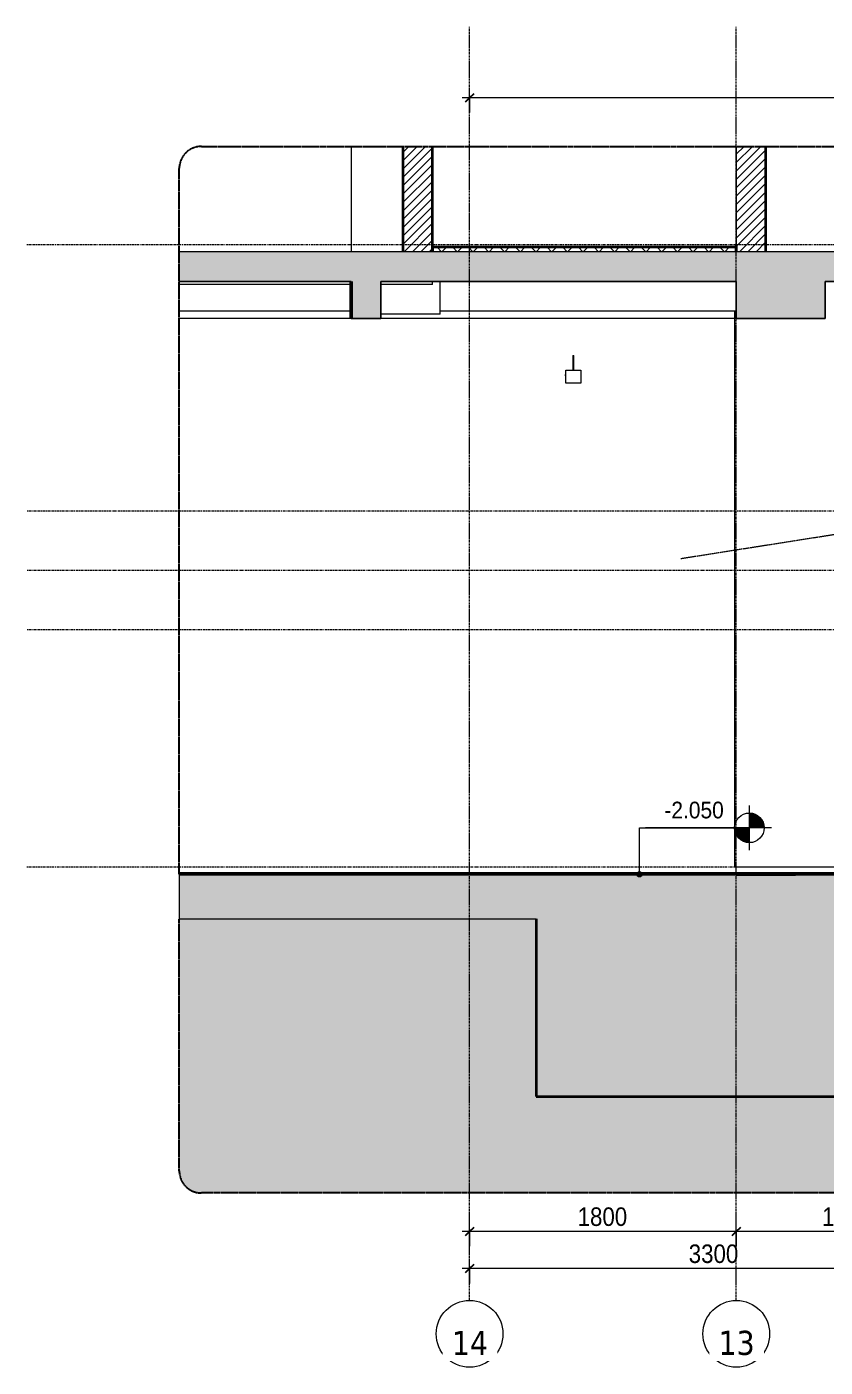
# Model space of a CAD drawing. Header units: millimetres. Extents: x 94264 to 187823, y -5375 to 75426.
# Drawn here: x 151787 to 157176, y -5375 to 3668 of the extents above; entities that cross this region are included whole.
import ezdxf

# ---------------------------------------------------------------- set-up
doc = ezdxf.new("R2010")
doc.units = ezdxf.units.MM
for name, pattern in [('Centre', [31.75, 6.35, -4.7625, 15.875, -4.7625]), ('Demolished', [7.14375, 4.7625, -2.38125]), ('Grid Line', [22.225, 12.7, -3.175, 3.175, -3.175]), ('Hidden', [7.14375, 4.7625, -2.38125])]:
    doc.linetypes.add(name, pattern=pattern)
for name, color, linetype, lineweight in [('0-4', 130, 'Continuous', 5), ('A-ANNO-DIMS', 211, 'Continuous', 9), ('A-ANNO-DIMS-50', 211, 'Continuous', 9), ('A-DETL-DEMO', 6, 'Demolished', 18), ('A-DETL-GENF', 92, 'Continuous', 18), ('A-DETL-GENF-1', 9, 'Continuous', 18), ('A-DETL-GENF-3', 92, 'Hidden', 25), ('A-DETL-MEDM', 33, 'Continuous', 35), ('A-DETL-THIN', 151, 'Continuous', 18), ('A-FLOR-4', 254, 'Continuous', 18), ('A-FLOR-FNSH-1', 170, 'Continuous', 35), ('A-FLOR-FNSH-2', 250, 'Continuous', 35), ('A-FLOR-FNSH-3', 41, 'Continuous', 35), ('A-FLOR-LEVL-2', 51, 'Centre', 9), ('A-FLOR-PATT-3', 8, 'Continuous', 18), ('A-WALL', 113, 'Continuous', 18), ('A-WALL-2', 250, 'Continuous', 35), ('A-WALL-PATT-1', 111, 'Continuous', 18), ('E-LITE-EQPM', 33, 'Continuous', 18), ('G-ANNO-DIMS', 111, 'Continuous', 9), ('S-BEAM-1', 71, 'Continuous', 5), ('S-BEAM-2', 10, 'Continuous', 18), ('S-BEAM-3', 130, 'Continuous', 50), ('S-BEAM-4', 254, 'Continuous', 18), ('S-BEAM-5', 7, 'Continuous', 50), ('S-COLS-6', 254, 'Continuous', 18), ('S-GRID-1', 1, 'Grid Line', 9), ('S-GRID-IDEN', 1, 'Continuous', 9)]:
    doc.layers.add(name, color=color, linetype=linetype, lineweight=lineweight)
doc.styles.add('Arial_4', font='arial.ttf', dxfattribs={"width": 0.9, "height": 112.5})
doc.styles.add('Tahoma_B_2', font='tahomabd.ttf', dxfattribs={"height": 162.5})
doc.styles.add('UTM Avo_1', font='', dxfattribs={"width": 0.9, "height": 125})
doc.styles.get('UTM Avo_1').set_extended_font_data('UTM Avo')
doc.dimstyles.new('1_Dim_chi_tiet_2_5_1', dxfattribs={"dimscale": 304.8, "dimtxt": 124.912619, "dimasz": 0.19685, "dimexe": 0.164042, "dimexo": 0.0625, "dimgap": 0.016404, "dimtad": 1, "dimdec": 0, "dimrnd": 5, "dimzin": 0, "dimdsep": 46, "dimtxsty": 'UTM Avo_1', "dimblk1": 'OBLIQUE', "dimblk2": 'OBLIQUE', "dimsah": 1, "dimcen": 0.09, "dimdle": 0.164042, "dimazin": 0, "dimtfac": 1, "dimtdec": 4, "dimtix": 1, "dimtmove": 0, "dimatfit": 3, "dimfxl": 0.328084, "dimfxlon": 1, "dimtvp": 1, "dimtolj": 1, "dimtzin": 0, "dimarcsym": 2})
pattern_1 = [(45, (166042.077, 15725), (-28.28427, 28.28427), [])]
pattern_2 = [(50, (166042.08, 15725), (364.368, -31.8783), [38.1, -419.1]), (355, (166042.08, 15725), (-70.486, 382.1133), [30.48, -335.28]), (100.451, (166072.44, 15722.34), (293.885, 350.2334), [32.38, -356.18]), (46.184, (166042.08, 15826.6), (542.1585, -84.086), [57.15, -628.65]), (96.636, (166087.26, 15819.6), (474.805, 494.855), [48.57, -534.27]), (351.184, (166042.1, 15826.6), (474.81, 494.85), [45.72, -502.92]), (21, (166092.88, 15801.2), (303.2285, -204.5305), [38.1, -419.1]), (326, (166092.88, 15801.2), (123.604, 368.376), [30.48, -335.28]), (71.451, (166118.15, 15784.16), (426.834, 163.843), [32.38, -356.18]), (37.5, (166042.08, 15725), (6.17665, 169.11015), [3.353, -327.863, 3.353, -337.007, -336.55]), (37.5, (166042.08, 15725), (6.17665, 169.11015), [-671.576, 3.353, -333.197]), (7.5, (166042.08, 15725), (133.6389, 200.3615), [3.353, -190.703, 3.353, -320.243, -128.27]), (7.5, (166042.08, 15725), (133.6389, 200.3615), [-517.652, 3.353, -124.917]), (327.5, (165928.79, 15725), (271.1818, -11.4584), [3.353, -123.647, 3.353, -392.887, -525.78]), (327.5, (165928.79, 15725), (271.1818, -11.4584), [-523.24, 3.353, -522.427]), (317.5, (165878, 15725), (296.2585, 50.8528), [3.353, -161.747, 3.353, -259.791, -373.38]), (317.5, (165878, 15725), (296.2585, 50.8528), [-428.244, 3.353, -370.027]), (45, (166042.08, 15725), (-125.7236, 125.7236), []), (45, (166042.08, 15915.5), (-125.7236, 125.7236), [])]

# ---------------------------------------------------------------- blocks, each defined once
blk = doc.blocks.new('NCV_TKTC_KET CAU_rvt-3-TKCS_RAMP DỐC 2 - MẶT CẮT DỌC')
at = {"layer": 'S-BEAM-1'}
blk.add_hatch(color=256, dxfattribs=at).paths.add_polyline_path([(-119052.6, 1700), (-119052.5, 1700), (-119052.6, 1700)])
at = {"layer": 'A-FLOR-4'}
for p, q in [((-119052.6, 1930), (-120212.6, 1930)), ((-118502.6, 1930), (-118852.5, 1930)), ((-118502.6, 1930), (-118502.6, 1950)), ((-116452.6, 1930), (-116452.6, 1950))]:
    blk.add_line(p, q, dxfattribs=at)
at = {"layer": 'A-FLOR-FNSH-1'}
blk.add_line((-116052.6, -2050), (-120212.6, -2050), dxfattribs=at)
at = {"layer": 'S-BEAM-2'}
blk.add_line((-116462.6, 1700), (-118852.5, 1700), dxfattribs=at)
at = {"layer": 'S-BEAM-3'}
blk.add_line((-116052.6, -2050), (-116452.6, -2050), dxfattribs=at)
at = {"layer": 'S-BEAM-4'}
for p, q in [((-118852.1, 1730), (-118852.1, 1930)), ((-118452.4, 1730), (-118452.4, 1950)), ((-119052.6, 1750), (-120212.6, 1750)), ((-118452.4, 1730), (-118852.1, 1730)), ((-116452.5, 1750), (-118452.4, 1750)), ((-119052.6, 1700), (-120212.6, 1700))]:
    blk.add_line(p, q, dxfattribs=at)
at = {"layer": 'S-BEAM-5'}
blk.add_line((-119052.6, 1950), (-119052.6, 1700), dxfattribs=at)
at = {"layer": 'S-COLS-6'}
blk.add_line((-116452.6, -2045), (-116452.6, -2000), dxfattribs=at)
blk = doc.blocks.new('EAE_STL_PENDANT_TK_15W_120cm - LIC_01-ĐÈN LED BATTEN 1_2_ P_2x20W_ ÁNH SÁNG TRẮNG 6000K_ LẮP ĐẶT NỔI_TREO TY-1359257-TKCS_RAMP DỐC 2 - MẶT CẮT DỌC')
at = {"layer": 'E-LITE-EQPM'}
for p, q in [((-117555.1, 1450), (-117555.1, 1350)), ((-117555.1, 1450), (-117552.6, 1450)), ((-117552.6, 1450), (-117550.1, 1450)), ((-117550.1, 1350), (-117550.1, 1450)), ((-117604.6, 1321.7), (-117604.6, 1322)), ((-117604.6, 1322), (-117602.6, 1322)), ((-117604.6, 1321.9), (-117602.6, 1321.9)), ((-117604.6, 1311.8), (-117604.6, 1321.7)), ((-117604.6, 1321.7), (-117602.6, 1321.7)), ((-117602.6, 1311.8), (-117604.6, 1311.8)), ((-117604.6, 1311.7), (-117602.6, 1311.7)), ((-117602.6, 1350), (-117502.6, 1350)), ((-117602.6, 1348), (-117602.6, 1350)), ((-117602.6, 1264), (-117602.6, 1348)), ((-117502.6, 1350), (-117502.6, 1348)), ((-117502.6, 1348), (-117502.6, 1264)), ((-117502.6, 1264), (-117602.6, 1264))]:
    blk.add_line(p, q, dxfattribs=at)
blk = doc.blocks.new('BORDER VIEW - BORDER VIEW-2145989-TKCS_RAMP DỐC 2 - MẶT CẮT DỌC')
at = {"layer": 'A-DETL-GENF-3'}
for p, q in [((-120062.6, 2860.7), (-93391.3, 2860.7)), ((-120212.6, -2050), (-120212.6, 2710.7)), ((-120212.6, -4050), (-120212.6, -2350)), ((-93391.3, -4200), (-120062.6, -4200))]:
    blk.add_line(p, q, dxfattribs=at)
for centre, start, end in [((-120062.6, 2710.7), 90, 180), ((-120062.6, -4050), 180, 270)]:
    blk.add_arc(centre, 150, start, end, dxfattribs=at)
blk = doc.blocks.new('Grid - M_Grid Head - Circle-353313-TKCS_RAMP DỐC 2 - MẶT CẮT DỌC')
at = {"layer": 'S-GRID-IDEN'}
blk.add_circle((-99952.6, -5150.2), 225, dxfattribs=at)
blk = doc.blocks.new('DIMBLOCK30-TKCS_RAMP DỐC 2 - MẶT CẮT DỌC')
at = {"layer": 'A-ANNO-DIMS-50'}
for p, q in [((156575.6, -4559.6), (156575.6, -4409.6)), ((158075.6, -4559.6), (158075.6, -4409.6)), ((158075.6, -4459.6), (156575.6, -4459.6)), ((156575.6, -4459.6), (156575.6, -4559.6)), ((158075.6, -4459.6), (158075.6, -4559.6))]:
    blk.add_line(p, q, dxfattribs=at)
at = {"layer": 'A-ANNO-DIMS-50', "lineweight": 25}
for p, q in [((156575.6, -4459.6), (156605.6, -4429.6)), ((158075.6, -4459.6), (158105.6, -4429.6)), ((156575.6, -4459.6), (156545.6, -4489.6)), ((158075.6, -4459.6), (158045.6, -4489.6))]:
    blk.add_line(p, q, dxfattribs=at)
at = {"layer": 'A-ANNO-DIMS-50', "color": 0, "insert": (157154.4, -4297.2), "char_height": 125, "width": 410.824, "attachment_point": 1, "line_spacing_factor": 1.110334, "style": 'UTM Avo_1'}
blk.add_mtext('1500', dxfattribs=at)
blk = doc.blocks.new('_Oblique')
at = {"color": 0, "linetype": 'ByBlock', "lineweight": -2}
blk.add_line((-0.5, -0.5), (0.5, 0.5), dxfattribs=at)
blk = doc.blocks.new('DIMBLOCK31-TKCS_RAMP DỐC 2 - MẶT CẮT DỌC')
at = {"layer": 'A-ANNO-DIMS-50'}
for p, q in [((154775.6, -4559.6), (154775.6, -4409.6)), ((156575.6, -4559.6), (156575.6, -4409.6)), ((156575.6, -4459.6), (154725.6, -4459.6)), ((154775.6, -4459.6), (154775.6, -4559.6)), ((156575.6, -4459.6), (156575.6, -4559.6))]:
    blk.add_line(p, q, dxfattribs=at)
at = {"layer": 'A-ANNO-DIMS-50', "lineweight": 25}
for p, q in [((154775.6, -4459.6), (154805.6, -4429.6)), ((156575.6, -4459.6), (156605.6, -4429.6)), ((154775.6, -4459.6), (154745.6, -4489.6)), ((156575.6, -4459.6), (156545.6, -4489.6))]:
    blk.add_line(p, q, dxfattribs=at)
at = {"layer": 'A-ANNO-DIMS-50', "color": 0, "insert": (155504.4, -4297.2), "char_height": 125, "width": 410.824, "attachment_point": 1, "line_spacing_factor": 1.110334, "style": 'UTM Avo_1'}
blk.add_mtext('1800', dxfattribs=at)
blk = doc.blocks.new('DIMBLOCK33-TKCS_RAMP DỐC 2 - MẶT CẮT DỌC')
at = {"layer": 'A-ANNO-DIMS-50'}
for p, q in [((154775.6, -4809.6), (154775.6, -4659.6)), ((158075.6, -4809.6), (158075.6, -4659.6)), ((158075.6, -4709.6), (154725.6, -4709.6)), ((154775.6, -4709.6), (154775.6, -4809.6)), ((158075.6, -4709.6), (158075.6, -4809.6))]:
    blk.add_line(p, q, dxfattribs=at)
at = {"layer": 'A-ANNO-DIMS-50', "lineweight": 25}
for p, q in [((154775.6, -4709.6), (154805.6, -4679.6)), ((158075.6, -4709.6), (158105.6, -4679.6)), ((154775.6, -4709.6), (154745.6, -4739.6)), ((158075.6, -4709.6), (158045.6, -4739.6))]:
    blk.add_line(p, q, dxfattribs=at)
at = {"layer": 'A-ANNO-DIMS-50', "color": 0, "insert": (156254.4, -4547.2), "char_height": 125, "width": 410.824, "attachment_point": 1, "line_spacing_factor": 1.110334, "style": 'UTM Avo_1'}
blk.add_mtext('3300', dxfattribs=at)
blk = doc.blocks.new('DIMBLOCK34-TKCS_RAMP DỐC 2 - MẶT CẮT DỌC')
at = {"layer": 'A-ANNO-DIMS-50'}
for p, q in [((173125.6, 3188.5), (154725.6, 3188.5)), ((154775.6, 3088.5), (154775.6, 3238.5)), ((154775.6, 3188.5), (154775.6, 3088.5)), ((173075.6, 3088.5), (173075.6, 3238.5)), ((173075.6, 3188.5), (173075.6, 3088.5))]:
    blk.add_line(p, q, dxfattribs=at)
at = {"layer": 'A-ANNO-DIMS-50', "lineweight": 25}
for p, q in [((154775.6, 3188.5), (154745.6, 3158.5)), ((154775.6, 3188.5), (154805.6, 3218.5)), ((173075.6, 3188.5), (173045.6, 3158.5)), ((173075.6, 3188.5), (173105.6, 3218.5))]:
    blk.add_line(p, q, dxfattribs=at)
at = {"layer": 'A-ANNO-DIMS-50', "color": 0, "insert": (163711.6, 3350.9), "char_height": 125, "width": 513.53, "attachment_point": 1, "line_spacing_factor": 1.110334, "style": 'UTM Avo_1'}
blk.add_mtext('18300', dxfattribs=at)
blk = doc.blocks.new('Spot Elevations - M_Spot Elevation - Target Filled-350595-TKCS_RAMP DỐC 2 - MẶT CẮT DỌC')
at = {"layer": 'G-ANNO-DIMS'}
h = blk.add_hatch(color=256, dxfattribs=at)
edge = h.paths.add_edge_path()
edge.add_line((-116364.5, -1736.5), (-116264.5, -1736.5))
edge.add_arc((-116364.5, -1736.5), 100, 0, 90)
edge.add_line((-116364.5, -1636.5), (-116364.5, -1736.5))
h = blk.add_hatch(color=256, dxfattribs=at)
edge = h.paths.add_edge_path()
edge.add_line((-116364.5, -1736.5), (-116464.5, -1736.5))
edge.add_arc((-116364.5, -1736.5), 100, 180, 270)
edge.add_line((-116364.5, -1836.5), (-116364.5, -1736.5))
for p, q in [((-116364.5, -1886.5), (-116364.5, -1586.5)), ((-116214.5, -1736.5), (-117064.5, -1736.5))]:
    blk.add_line(p, q, dxfattribs=at)
blk.add_circle((-116364.5, -1736.5), 100, dxfattribs=at)

msp = doc.modelspace()

# ---------------------------------------------------------------- hatches: boundary and pattern name
at = {"layer": 'A-DETL-GENF-1'}
h = msp.add_hatch(dxfattribs=at)
h.set_pattern_fill('FP_17', color=256, style=0, pattern_type=2)
h.set_pattern_definition(pattern_2)
h.paths.add_polyline_path([(165575.7, 1550), (165575.7, 2150), (152815.6, 2150), (152815.6, 1950), (153975.7, 1950), (153975.7, 1700), (154175.7, 1700), (154175.7, 1950), (156575.7, 1950), (156575.7, 1700), (157175.6, 1700), (157175.6, 1950), (161076, 1950), (161076, 1750), (161276, 1750), (161276, 1950), (165275.7, 1950), (165275.7, 1550)])
h = msp.add_hatch(dxfattribs=at)
h.set_pattern_fill('FP_24', color=256, style=0, pattern_type=2)
h.set_pattern_definition([(0, (166042.08, 15725), (241.935, 241.935), [241.935, -241.935]), (0, (166042.08, 15815.73), (241.935, 241.935), [241.935, -241.935]), (0, (166042.08, 15906.45), (241.935, 241.935), [241.935, -241.935]), (90, (166072.32, 15936.7), (-241.935, 241.935), [241.935, -241.935]), (90, (166163.05, 15936.7), (-241.935, 241.935), [241.935, -241.935]), (90, (166253.77, 15936.7), (-241.935, 241.935), [241.935, -241.935])])
h.paths.add_polyline_path([(155158.5, -4200), (179636.8, -4200), (179675.7, -4194.9), (179711.8, -4179.9), (179742.9, -4156.1), (179766.7, -4125), (179781.7, -4088.8), (179786.8, -4050), (179786.8, 450), (175825.6, 450), (175825.6, -2.3), (175125.6, -2.3), (175125.6, 325.8), (160392.7, -1838.7), (159925.6, -1912), (159925.6, -2660), (159225.6, -2660), (159225.6, -3550), (155225.6, -3550), (155225.6, -2350), (152815.6, -2350), (152815.6, -4050), (152820.7, -4088.8), (152835.7, -4125), (152859.5, -4156.1), (152890.6, -4179.9), (152926.8, -4194.9), (152965.6, -4200), (153634.6, -4200)])
h.paths.add_polyline_path([(165575.5, -2750), (165175.5, -2750), (165175.7, -2050), (165575.7, -2050), (165575.7, -2750)])
h.paths.add_polyline_path([(161025.6, -2750), (161025.6, -2050), (161325.6, -2050), (161325.6, -2750)])
h = msp.add_hatch(dxfattribs=at)
h.set_pattern_fill('FP_17', color=256, style=0, pattern_type=2)
h.set_pattern_definition(pattern_2)
h.paths.add_polyline_path([(155225.6, -3550), (159225.6, -3550), (159225.6, -2050), (152815.6, -2050), (152815.6, -2350), (155225.6, -2350), (155225.6, -2460.1)])
h.paths.add_polyline_path([(165575.5, -2750), (165575.5, -2050), (165175.5, -2050), (165175.5, -2750)])
h.paths.add_polyline_path([(161025.6, -2750), (161325.6, -2750), (161325.6, -2050), (161025.6, -2050), (161025.6, -2460.1)])
at = {"layer": 'A-FLOR-PATT-3'}
h = msp.add_hatch(dxfattribs=at)
h.set_pattern_fill('FP_19', color=256, style=0, pattern_type=2)
h.set_pattern_definition([(45, (166042.08, 15725), (-53.033, 53.033), []), (135, (166042.08, 15725), (-53.033, -53.033), [])])
h.paths.add_polyline_path([(154525.7, 2150), (156575.6, 2150), (156575.6, 2180), (154525.7, 2180)])
h = msp.add_hatch(dxfattribs=at)
h.set_pattern_fill('FP_18', color=256, style=0, pattern_type=2)
h.set_pattern_definition([(0, (166042.077, 15725), (203.2, 50.8), [16.764, -135.636, 16.764, -135.636, -812.8]), (0, (166042.077, 15725), (203.2, 50.8), [-304.8, 16.764, -288.036, 16.764, -135.636, -355.6]), (0, (166042.077, 15725), (203.2, 50.8), [-762, 16.764, -84.836, 16.764, -237.236]), (120, (166118.277, 15750.4), (-145.59409, 150.57636), [16.764, -135.636, 16.764, -135.636, -812.8]), (120, (166118.277, 15750.4), (-145.59409, 150.57636), [-304.8, 16.764, -288.036, 16.764, -135.636, -355.6]), (120, (166118.277, 15750.4), (-145.59409, 150.57636), [-762, 16.764, -84.836, 16.764, -237.236]), (240, (166143.677, 15852), (-57.60591, -201.37636), [16.764, -135.636, 16.764, -135.636, -812.8]), (240, (166143.677, 15852), (-57.60591, -201.37636), [-304.8, 16.764, -288.036, 16.764, -135.636, -355.6]), (240, (166143.677, 15852), (-57.60591, -201.37636), [-762, 16.764, -84.836, 16.764, -237.236])])
h.paths.add_polyline_path([(157235.2, -2050), (157575.6, -2050), (157575.6, -2045), (152815.6, -2045), (152815.6, -2050), (157175.6, -2050)])
at = {"layer": 'A-WALL-PATT-1'}
h = msp.add_hatch(dxfattribs=at)
h.set_pattern_fill('FP_16', color=256, style=0, pattern_type=2)
h.set_pattern_definition(pattern_1)
h.paths.add_polyline_path([(154525.6, 2150), (154525.6, 2860.7), (154325.6, 2860.7), (154325.6, 2150), (154460.6, 2150)])
h = msp.add_hatch(dxfattribs=at)
h.set_pattern_fill('FP_16', color=256, style=0, pattern_type=2)
h.set_pattern_definition(pattern_1)
h.paths.add_polyline_path([(156575.7, 2150), (156775.5, 2150), (156775.5, 2860.7), (156575.5, 2860.7), (156575.5, 2150)])
at = {"layer": 'G-ANNO-DIMS'}
h = msp.add_hatch(color=256, dxfattribs=at)
edge = h.paths.add_edge_path()
edge.add_arc((155922.7, -2050), 17.5, 0, 360)

# ---------------------------------------------------------------- linework, layer by layer
at = {"layer": 'A-DETL-DEMO'}
msp.add_line((172664.6, 2662.8), (156200.6, 78.3), dxfattribs=at)
at = {"layer": 'A-DETL-MEDM'}
for p, q in [((155225.6, -2350), (155225.6, -3550)), ((155225.6, -3550), (159225.6, -3550))]:
    msp.add_line(p, q, dxfattribs=at)
at = {"layer": 'A-DETL-THIN'}
for p, q in [((165575.7, 2150), (152815.6, 2150)), ((152815.6, 1950), (153975.7, 1950)), ((153975.7, 1950), (152815.6, 1950)), ((153975.7, 1950), (153975.7, 1700)), ((153975.7, 1700), (153975.7, 1950)), ((154175.7, 1700), (154175.7, 1950)), ((154175.7, 1950), (156575.7, 1950)), ((156575.7, 1950), (154175.7, 1950)), ((154175.7, 1950), (154175.7, 1700)), ((156575.7, 1950), (156575.7, 1700)), ((156575.7, 1700), (156575.7, 1950)), ((157175.6, 1700), (157175.6, 1950)), ((157175.6, 1950), (161076, 1950)), ((161076, 1950), (157175.6, 1950)), ((157175.6, 1950), (157175.6, 1700)), ((153975.7, 1700), (154175.7, 1700)), ((154175.7, 1700), (153975.7, 1700)), ((156575.7, 1700), (157175.6, 1700)), ((157175.6, 1700), (156575.7, 1700)), ((159225.6, -2050), (152815.6, -2050)), ((152815.6, -2050), (152815.6, -2350)), ((152815.6, -2350), (155225.6, -2350))]:
    msp.add_line(p, q, dxfattribs=at)
at = {"layer": 'A-FLOR-FNSH-1'}
msp.add_line((152815.6, -2050), (157575.6, -2050), dxfattribs=at)
at = {"layer": 'A-FLOR-FNSH-2'}
for p, q in [((156575.6, 2180), (154525.7, 2180)), ((154525.7, 2180), (154525.7, 2150)), ((156575.6, 2150), (156575.6, 2180))]:
    msp.add_line(p, q, dxfattribs=at)
at = {"layer": 'A-FLOR-FNSH-3'}
msp.add_line((157240.3, -2045), (152815.6, -2045), dxfattribs=at)
at = {"layer": 'A-FLOR-LEVL-2'}
for p, q in [((151786.7, 2200), (181163.2, 2200)), ((180528.2, 400), (151786.7, 400)), ((181163.2, 0), (151786.7, 0)), ((180528.2, -400), (151786.7, -400)), ((151786.7, -2000), (181163.2, -2000))]:
    msp.add_line(p, q, dxfattribs=at)
at = {"layer": 'A-WALL'}
for p, q in [((153975.7, 2860.7), (153975.7, 2150)), ((154525.7, 2180), (154525.7, 2860.7)), ((156575.5, 2860.7), (156575.5, 2200)), ((156565.6, -2000), (156565.6, 1750)), ((156565.6, -2000), (157575.6, -2000))]:
    msp.add_line(p, q, dxfattribs=at)
at = {"layer": 'A-WALL-2'}
for p, q in [((154325.6, 2860.7), (154325.6, 2150)), ((154525.6, 2150), (154525.6, 2860.7)), ((156775.5, 2150), (156775.5, 2860.7)), ((156575.5, 2200), (156575.5, 2150))]:
    msp.add_line(p, q, dxfattribs=at)
at = {"layer": 'G-ANNO-DIMS'}
for p, q in [((155922.7, -1736.5), (156663.6, -1736.5)), ((155922.7, -2050), (155922.7, -1736.5))]:
    msp.add_line(p, q, dxfattribs=at)
msp.add_circle((155922.7, -2050), 17.5, dxfattribs=at)
at = {"layer": 'S-GRID-1'}
for p, q in [((154775.6, 2417.5), (154775.6, 3667.5)), ((156575.6, 2417.5), (156575.6, 3667.5)), ((154775.6, -3675.2), (154775.6, 2417.5)), ((156575.6, -3675.2), (156575.6, 2417.5)), ((154775.6, -4925.2), (154775.6, -3675.2)), ((156575.6, -4925.2), (156575.6, -3675.2))]:
    msp.add_line(p, q, dxfattribs=at)

# ---------------------------------------------------------------- block references
at = {"layer": '0-4'}
msp.add_blockref('NCV_TKTC_KET CAU_rvt-3-TKCS_RAMP DỐC 2 - MẶT CẮT DỌC', (273028.2, 0), dxfattribs=at)
at = {"layer": 'A-DETL-GENF'}
msp.add_blockref('BORDER VIEW - BORDER VIEW-2145989-TKCS_RAMP DỐC 2 - MẶT CẮT DỌC', (273028.2, 0), dxfattribs=at)
at = {"layer": 'E-LITE-EQPM'}
msp.add_blockref('EAE_STL_PENDANT_TK_15W_120cm - LIC_01-ĐÈN LED BATTEN 1_2_ P_2x20W_ ÁNH SÁNG TRẮNG 6000K_ LẮP ĐẶT NỔI_TREO TY-1359257-TKCS_RAMP DỐC 2 - MẶT CẮT DỌC', (273028.2, 0), dxfattribs=at)
at = {"layer": 'G-ANNO-DIMS'}
msp.add_blockref('Spot Elevations - M_Spot Elevation - Target Filled-350595-TKCS_RAMP DỐC 2 - MẶT CẮT DỌC', (273028.2, 0), dxfattribs=at)
at = {"layer": 'S-GRID-IDEN'}
for p in [(254728.2, 0), (256528.2, 0)]:
    msp.add_blockref('Grid - M_Grid Head - Circle-353313-TKCS_RAMP DỐC 2 - MẶT CẮT DỌC', p, dxfattribs=at)

# ---------------------------------------------------------------- texts
at = {"layer": 'G-ANNO-DIMS', "insert": (156090.1, -1560.1), "char_height": 112.5, "width": 476.551, "attachment_point": 1, "line_spacing_factor": 0.941778, "style": 'Arial_4'}
msp.add_mtext('-2.050', dxfattribs=at)

# ---------------------------------------------------------------- dimensions: what is measured, and where the dimension line sits
at = {"layer": 'A-ANNO-DIMS'}
for base, p1, p2, override, picture, middle in [((154775.6, 3188.5), (173075.6, 3088.5), (154775.6, 3088.5), {"dimpost": '<>', "dimfxl": 18300}, 'DIMBLOCK34-TKCS_RAMP DỐC 2 - MẶT CẮT DỌC', (163925.6, 3258.2)), ((154775.6, -4459.6), (156575.6, -4559.6), (154775.6, -4559.6), {"dimpost": '<>', "dimfxl": 1800}, 'DIMBLOCK31-TKCS_RAMP DỐC 2 - MẶT CẮT DỌC', (155675.6, -4389.9)), ((156575.6, -4459.6), (158075.6, -4559.6), (156575.6, -4559.6), {"dimpost": '<>', "dimfxl": 1500}, 'DIMBLOCK30-TKCS_RAMP DỐC 2 - MẶT CẮT DỌC', (157325.6, -4389.9)), ((154775.6, -4709.6), (158075.6, -4809.6), (154775.6, -4809.6), {"dimpost": '<>', "dimfxl": 3300}, 'DIMBLOCK33-TKCS_RAMP DỐC 2 - MẶT CẮT DỌC', (156425.6, -4639.9))]:
    dim = msp.add_linear_dim(base=base, p1=p1, p2=p2, dimstyle='1_Dim_chi_tiet_2_5_1', override=override, dxfattribs=at)
    dim.commit()
    dim.dimension.update_dxf_attribs({"geometry": picture, "text_midpoint": middle})

# ---------------------------------------------------------------- next in the draw order: texts
at = {"layer": 'S-GRID-IDEN', "char_height": 162.5, "width": 288, "attachment_point": 5, "line_spacing_factor": 0.996129, "style": 'Tahoma_B_2', "bg_fill": 3, "box_fill_scale": 1.25, "bg_fill_color": 256, "bg_fill_true_color": 13158600, "bg_fill_transparency": 0}
for s, insert in [('\\pt634.99962,1269.99925,1905.0005,2540.00013,3174.99975,3809.99937,4445.00062,5080.00025,5714.99987,6349.9995,6985.00075,7620.00037,8255,8889.99962,9524.99925,10160.0005,10795.00013,11429.99975,12064.99938,12700.00063,13335.00025,13969.99988,14604.9995,15240.00075,15875.00038,16510,17144.99963,17779.99925,18415.0005,19050.00013,19684.99975,20319.99938;14', (154777.7, -5212.6)), ('\\pt634.99962,1269.99925,1905.0005,2540.00013,3174.99975,3809.99937,4445.00062,5080.00025,5714.99987,6349.9995,6985.00075,7620.00037,8255,8889.99962,9524.99925,10160.0005,10795.00013,11429.99975,12064.99938,12700.00063,13335.00025,13969.99988,14604.9995,15240.00075,15875.00038,16510,17144.99963,17779.99925,18415.0005,19050.00013,19684.99975,20319.99938;13', (156577.7, -5212.6))]:
    msp.add_mtext(s, dxfattribs=dict(at, insert=insert))

doc.saveas('drawing.dxf')
